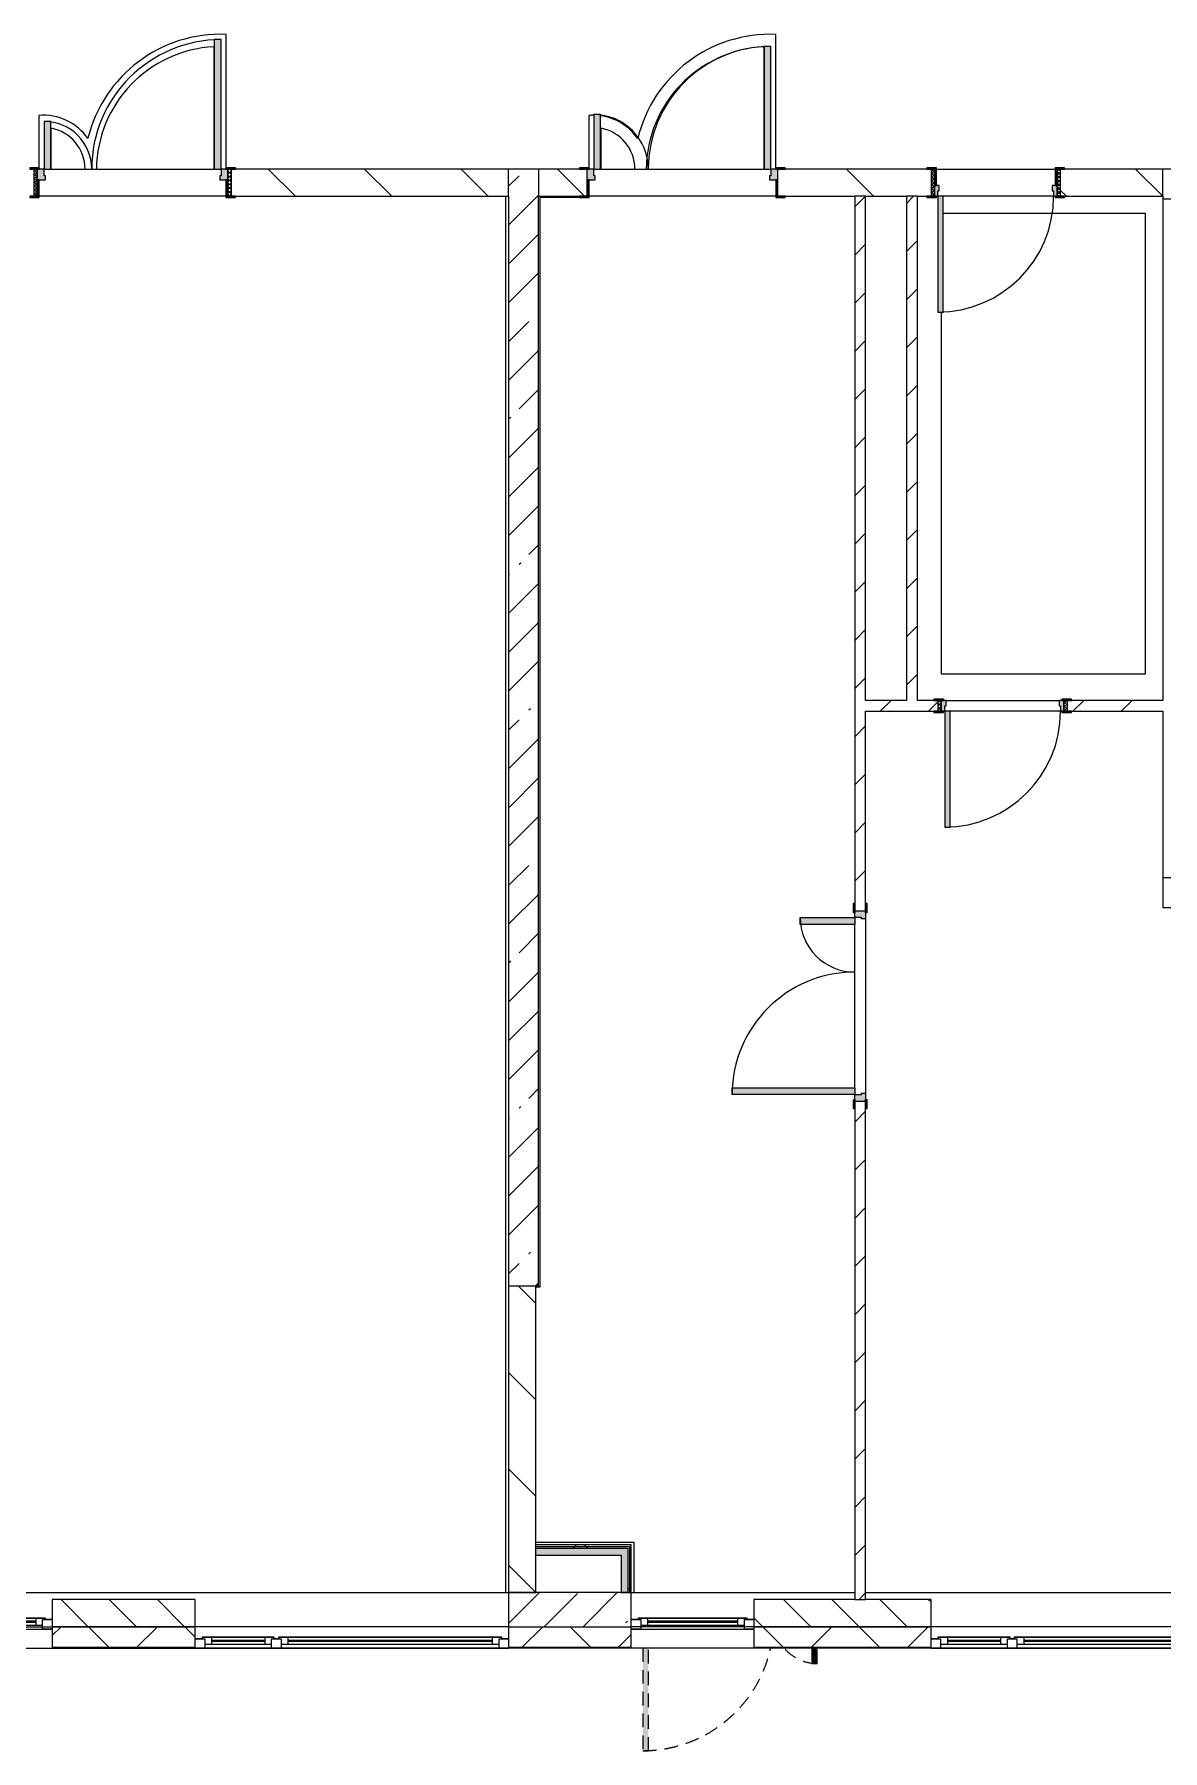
# Model space of a CAD drawing. Header units: millimetres. Extents: x 35147 to 231677, y -8553 to 29000.
# Drawn here: x 208316 to 216597, y -1010 to 11589 of the extents above; entities that cross this region are included whole.
import ezdxf

# ---------------------------------------------------------------- set-up
doc = ezdxf.new("R2010")
doc.units = ezdxf.units.MM
doc.linetypes.add('200_ШТРИХ__ш1_п0_6_', pattern=[160, 100, -60])
for name, color, linetype, lineweight in [('A-DETL-1', 7, 'Continuous', 5), ('A-DETL-MBND-1', 7, '200_ШТРИХ__ш1_п0_6_', 9), ('A-GLAZ-2', 7, 'Continuous', 5), ('A-WALL', 7, 'Continuous', 9), ('A-WALL-2', 7, 'Continuous', 5), ('I-WALL-3', 7, 'Continuous', 5), ('S-COLS-1', 7, 'Continuous', 5)]:
    doc.layers.add(name, color=color, linetype=linetype, lineweight=lineweight)
for name, color, linetype, lineweight, true_color in [('A-DOOR-2', 7, 'Continuous', 5, 0xaaaaaa), ('A-DOOR-3', 7, 'Continuous', 5, 0xe2e2e2), ('A-DOOR-FRAM-2', 7, 'Continuous', 5, 0xe2e2e2), ('A-DOOR-FRAM-3', 7, 'Continuous', 5, 0xaaaaaa), ('A-FLOR-1', 7, 'Continuous', 5, 0xaaaaaa), ('I-WALL-2', 7, 'Continuous', 9, 0xe7e7e7)]:
    doc.layers.add(name, color=color, linetype=linetype, lineweight=lineweight, true_color=true_color)
pattern_1 = [(135, (104667.4, 0), (-353.5534, -353.5534), [])]
pattern_2 = [(45, (104667.4, 0), (-176.7767, 176.7767), [])]
pattern_3 = [(45, (104667.4, 0), (-285.1231, 285.1231), []), (45, (104952.5, 0), (-285.1231, 285.1231), [504.031, -100.806, 16.764, -84.042])]
pattern_4 = [(45, (104667.4, 0), (-530.33, 530.33), []), (135, (104667.4, 0), (-530.33, -530.33), [])]

# ---------------------------------------------------------------- blocks, each defined once
blk = doc.blocks.new('120_Окно_СКБ_1Ст - 120_Окно_СКБ_1Ст 900х2500_h_ с форточкой-22876038-2_9_2_птичка')
at = {"layer": 'A-GLAZ-2'}
for p, q in [((-450, -127), (-450, -57)), ((-450, -57), (-380, -57)), ((450, -57), (-450, -57)), ((-380, -57), (-380, -127)), ((380, -87), (-380, -87)), ((-380, -87), (-380, -127)), ((-330, -137), (-330, -87)), ((-330, -107), (330, -107)), ((330, -117), (-330, -117)), ((330, -137), (330, -87)), ((380, -127), (380, -57)), ((380, -57), (450, -57)), ((380, -127), (380, -87)), ((450, -57), (450, -127)), ((-380, -127), (-450, -127)), ((-450, -127), (-400, -127)), ((-380, -127), (-400, -127)), ((-400, -127), (-400, -137)), ((-400, -137), (400, -137)), ((400, -137), (-400, -137)), ((450, -127), (380, -127)), ((400, -127), (380, -127)), ((400, -127), (450, -127)), ((400, -137), (400, -127))]:
    blk.add_line(p, q, dxfattribs=at)
blk = doc.blocks.new('110_Дверь_СКБ_2Ст - Д-2а_л_ Из коридора на лестницу-32216062-2_9_2_птичка')
at = {"layer": 'A-DOOR-3'}
for points in [[(612.5, 100), (662.5, 100), (662.5, 1000), (612.5, 1000), (612.5, 721)], [(-587.5, 100), (-587.5, 500), (-637.5, 500), (-637.5, 100)], [(712.5, -100), (712.5, 20), (697.5, 20), (697.5, -100)]]:
    blk.add_hatch(color=256, dxfattribs=at).paths.add_polyline_path(points)
h = blk.add_hatch(color=256, dxfattribs=at)
h.paths.add_polyline_path([(652.5, 20), (712.5, 20), (712.5, 100), (662.5, 100), (662.5, 50), (652.5, 50)])
h.paths.add_polyline_path([(-687.5, 20), (-627.5, 20), (-627.5, 50), (-637.5, 50), (-637.5, 100), (-687.5, 100)])
at = {"layer": 'A-DOOR-FRAM-2'}
for points in [[(-672.5, 100), (-672.5, 108), (-742.5, 108), (-742.5, 100)], [(-672.5, -100), (-672.5, 20), (-687.5, 20), (-687.5, -100)], [(767.5, 100), (767.5, 108), (697.5, 108), (697.5, 100)], [(-672.5, -108), (-672.5, -100), (-742.5, -100), (-742.5, -108)], [(767.5, -108), (767.5, -100), (697.5, -100), (697.5, -108)]]:
    blk.add_hatch(color=256, dxfattribs=at).paths.add_polyline_path(points)
at = {"layer": 'A-DOOR-2'}
for p, q in [((662.5, 1000), (612.5, 1000)), ((612.5, 1000), (612.5, 100)), ((662.5, 100), (662.5, 1000)), ((-637.5, 500), (-637.5, 100)), ((-587.5, 500), (-637.5, 500)), ((-587.5, 100), (-587.5, 500)), ((-637.5, 100), (-587.5, 100)), ((612.5, 100), (662.5, 100))]:
    blk.add_line(p, q, dxfattribs=at)
for centre, radius, start, end in [((662.5, 100), 900, 90, 180), ((-637.5, 100), 400, 360, 90)]:
    blk.add_arc(centre, radius, start, end, dxfattribs=at)
at = {"layer": 'A-DOOR-FRAM-3'}
for p, q in [((-672.5, 108), (-742.5, 108)), ((-742.5, 108), (-742.5, 100)), ((-742.5, 100), (-672.5, 100)), ((-637.5, 100), (-687.5, 100)), ((-687.5, 100), (-687.5, 20)), ((-687.5, 20), (-627.5, 20)), ((-672.5, 20), (-687.5, 20)), ((-687.5, 20), (-687.5, -100)), ((-672.5, 100), (-672.5, 108)), ((-672.5, -100), (-672.5, 20)), ((-637.5, 50), (-637.5, 100)), ((-627.5, 50), (-637.5, 50)), ((-627.5, 20), (-627.5, 50)), ((662.5, 50), (652.5, 50)), ((652.5, 50), (652.5, 20)), ((652.5, 20), (712.5, 20)), ((662.5, 100), (662.5, 50)), ((712.5, 100), (662.5, 100)), ((767.5, 108), (697.5, 108)), ((697.5, 108), (697.5, 100)), ((697.5, 100), (767.5, 100)), ((712.5, 20), (697.5, 20)), ((697.5, 20), (697.5, -100)), ((712.5, 20), (712.5, 100)), ((712.5, -100), (712.5, 20)), ((767.5, 100), (767.5, 108)), ((-672.5, -100), (-742.5, -100)), ((-742.5, -100), (-742.5, -108)), ((-742.5, -108), (-672.5, -108)), ((-687.5, -100), (-672.5, -100)), ((-672.5, -108), (-672.5, -100)), ((697.5, -100), (712.5, -100)), ((767.5, -100), (697.5, -100)), ((697.5, -100), (697.5, -108)), ((697.5, -108), (767.5, -108)), ((767.5, -108), (767.5, -100))]:
    blk.add_line(p, q, dxfattribs=at)
blk = doc.blocks.new('110_Дверь_СКБ_1Ст_Внутренняя1 - Д-8 950x2100h_охрана-V304-2_9_2_птичка')
at = {"layer": 'A-DOOR-2'}
h = blk.add_hatch(dxfattribs=at)
h.set_pattern_fill('FP_97', color=256, style=0, pattern_type=2)
h.set_pattern_definition([(135, (1826.41, 164.685), (-14.14214, -14.14214), []), (225, (1826.41, 164.685), (14.14214, -14.14214), [])])
h.paths.add_polyline_path([(487.5, 100), (462.5, 100), (462.5, -100), (487.5, -100)])
at = {"layer": 'A-DOOR-3'}
h = blk.add_hatch(color=256, dxfattribs=at)
h.paths.add_polyline_path([(437.5, 100), (437.5, 60), (427.5, 60), (427.5, 20), (462.5, 20), (461.2, 100)])
h.paths.add_polyline_path([(-437.5, 100), (-437.5, 20), (-402.5, 20), (-402.5, 60), (-412.5, 60), (-412.5, 100)])
at = {"layer": 'A-DOOR-FRAM-2'}
for points in [[(397.5, 950), (397.5, 100), (437.5, 100), (437.5, 950)], [(-422.5, 108), (-492.5, 108), (-492.5, 100), (-422.5, 100)], [(-422.5, 20), (-437.5, 20), (-437.5, -100), (-422.5, -100)], [(461.2, 108), (447.5, 108), (447.5, 100), (517.5, 100), (517.5, 108)], [(461.2, 20), (447.5, 20), (447.5, -100), (462.5, -100), (462.5, 20)], [(-422.5, -100), (-492.5, -100), (-492.5, -108), (-422.5, -108)], [(517.5, -100), (447.5, -100), (447.5, -108), (517.5, -108)]]:
    blk.add_hatch(color=256, dxfattribs=at).paths.add_polyline_path(points)
at = {"layer": 'A-DOOR-FRAM-3'}
h = blk.add_hatch(dxfattribs=at)
h.set_pattern_fill('FP_98', color=256, style=0, pattern_type=2)
h.set_pattern_definition([(45, (-296.384, 164.685), (-14.1421, 14.1421), []), (135, (-296.384, 164.685), (-14.1421, -14.1421), [])])
h.paths.add_polyline_path([(-437.5, 100), (-462.5, 100), (-462.5, -100), (-437.5, -100)])
at = {"layer": 'A-DOOR-2'}
for p, q in [((437.5, 950), (397.5, 950)), ((397.5, 950), (397.5, 100)), ((437.5, 100), (437.5, 950)), ((397.5, 100), (437.5, 100))]:
    blk.add_line(p, q, dxfattribs=at)
blk.add_arc((437.5, 100), 850, 90, 180, dxfattribs=at)
at = {"layer": 'A-DOOR-FRAM-3'}
for p, q in [((-422.5, 108), (-492.5, 108)), ((-492.5, 108), (-492.5, 100)), ((-492.5, 100), (-422.5, 100)), ((-437.5, 100), (-462.5, 100)), ((-462.5, 100), (-462.5, -100)), ((-412.5, 100), (-437.5, 100)), ((-437.5, 100), (-437.5, 20)), ((-437.5, -100), (-437.5, 100)), ((-422.5, 100), (-437.5, 100)), ((-437.5, 100), (-437.5, 99)), ((-437.5, 99), (-422.5, 99)), ((-437.5, 20), (-402.5, 20)), ((-422.5, 20), (-437.5, 20)), ((-437.5, 20), (-437.5, -100)), ((-422.5, 100), (-422.5, 108)), ((-422.5, 99), (-422.5, 100)), ((-422.5, -100), (-422.5, 20)), ((-412.5, 60), (-412.5, 100)), ((-402.5, 60), (-412.5, 60)), ((-402.5, 20), (-402.5, 60)), ((437.5, 60), (427.5, 60)), ((427.5, 60), (427.5, 20)), ((427.5, 20), (462.5, 20)), ((437.5, 100), (437.5, 60)), ((462.5, 100), (437.5, 100)), ((517.5, 108), (447.5, 108)), ((447.5, 108), (447.5, 100)), ((462.5, 100), (447.5, 100)), ((447.5, 100), (447.5, 99)), ((447.5, 100), (517.5, 100)), ((447.5, 99), (462.5, 99)), ((462.5, 20), (447.5, 20)), ((447.5, 20), (447.5, -100)), ((462.5, 20), (462.5, 100)), ((487.5, 100), (462.5, 100)), ((462.5, 100), (462.5, -100)), ((462.5, 99), (462.5, 100)), ((462.5, -100), (462.5, 20)), ((487.5, -100), (487.5, 100)), ((517.5, 100), (517.5, 108)), ((-422.5, -100), (-492.5, -100)), ((-492.5, -100), (-492.5, -108)), ((-492.5, -108), (-422.5, -108)), ((-462.5, -100), (-437.5, -100)), ((-437.5, -100), (-422.5, -100)), ((-422.5, -108), (-422.5, -100)), ((447.5, -100), (462.5, -100)), ((517.5, -100), (447.5, -100)), ((447.5, -100), (447.5, -108)), ((447.5, -108), (517.5, -108)), ((462.5, -100), (487.5, -100)), ((517.5, -108), (517.5, -100))]:
    blk.add_line(p, q, dxfattribs=at)
blk = doc.blocks.new('110_Дверь_СКБ_1Ст_Внутренняя1 - Д-8 950x2100h_охрана-V305-2_9_2_птичка')
at = {"layer": 'A-DOOR-2'}
h = blk.add_hatch(dxfattribs=at)
h.set_pattern_fill('FP_129', color=256, style=0, pattern_type=2)
h.set_pattern_definition([(135, (1826.41, 104.685), (-14.14214, -14.14214), []), (225, (1826.41, 104.685), (14.14214, -14.14214), [])])
h.paths.add_polyline_path([(487, 40), (462, 40), (462, -40), (487, -40)])
at = {"layer": 'A-DOOR-3'}
h = blk.add_hatch(color=256, dxfattribs=at)
h.paths.add_polyline_path([(437, 40), (437, 0), (427, 0), (427, -40), (462, -40), (462, 40)])
h.paths.add_polyline_path([(-413, 40), (-438, 40), (-438, -40), (-403, -40), (-403, 0), (-413, 0)])
at = {"layer": 'A-DOOR-FRAM-2'}
for points in [[(437, 890), (397, 890), (397, 40), (437, 40), (437, 67)], [(-493, 48), (-493, 40), (-423, 40), (-423, 48)], [(517, 48), (447, 48), (447, 40), (517, 40)], [(-423, -40), (-493, -40), (-493, -48), (-423, -48)], [(447, -40), (447, -48), (517, -48), (517, -40)]]:
    blk.add_hatch(color=256, dxfattribs=at).paths.add_polyline_path(points)
at = {"layer": 'A-DOOR-FRAM-3'}
h = blk.add_hatch(dxfattribs=at)
h.set_pattern_fill('FP_130', color=256, style=0, pattern_type=2)
h.set_pattern_definition([(45, (-296.384, 104.685), (-14.1421, 14.1421), []), (135, (-296.384, 104.685), (-14.1421, -14.1421), [])])
h.paths.add_polyline_path([(-438, 40), (-463, 40), (-463, -40), (-438, -40)])
at = {"layer": 'A-DOOR-2'}
for p, q in [((437, 890), (397, 890)), ((397, 890), (397, 40)), ((437, 40), (437, 890)), ((397, 40), (437, 40))]:
    blk.add_line(p, q, dxfattribs=at)
blk.add_arc((437, 40), 850, 90, 180, dxfattribs=at)
at = {"layer": 'A-DOOR-FRAM-3'}
for p, q in [((-423, 48), (-493, 48)), ((-493, 48), (-493, 40)), ((-493, 40), (-423, 40)), ((-438, 40), (-463, 40)), ((-463, 40), (-463, -40)), ((-413, 40), (-438, 40)), ((-438, 40), (-438, -40)), ((-438, -40), (-438, 40)), ((-423, 40), (-438, 40)), ((-438, 40), (-438, 39)), ((-438, 39), (-423, 39)), ((-423, 40), (-423, 48)), ((-423, 39), (-423, 40)), ((-413, 0), (-413, 40)), ((-403, 0), (-413, 0)), ((-403, -40), (-403, 0)), ((437, 0), (427, 0)), ((427, 0), (427, -40)), ((437, 40), (437, 0)), ((462, 40), (437, 40)), ((517, 48), (447, 48)), ((447, 48), (447, 40)), ((462, 40), (447, 40)), ((447, 40), (447, 39)), ((447, 40), (517, 40)), ((447, 39), (462, 39)), ((462, -40), (462, 40)), ((487, 40), (462, 40)), ((462, 40), (462, -40)), ((462, 39), (462, 40)), ((487, -40), (487, 40)), ((517, 40), (517, 48)), ((-423, -40), (-493, -40)), ((-493, -40), (-493, -48)), ((-493, -48), (-423, -48)), ((-463, -40), (-438, -40)), ((-423, -39), (-438, -39)), ((-438, -39), (-438, -40)), ((-438, -40), (-403, -40)), ((-438, -40), (-423, -40)), ((-423, -40), (-423, -39)), ((-423, -48), (-423, -40)), ((427, -40), (462, -40)), ((462, -39), (447, -39)), ((447, -39), (447, -40)), ((447, -40), (462, -40)), ((517, -40), (447, -40)), ((447, -40), (447, -48)), ((447, -48), (517, -48)), ((462, -40), (462, -39)), ((462, -40), (487, -40)), ((517, -48), (517, -40))]:
    blk.add_line(p, q, dxfattribs=at)
blk = doc.blocks.new('110_Дверь_СКБ_2Ст - Д-6_л__ ДОО_Дв_1450x2100h_Дверь из раздевальной в коридор-V306-2_9_2_птичка')
at = {"layer": 'A-DOOR-2'}
h = blk.add_hatch(dxfattribs=at)
h.set_pattern_fill('FP_25', color=256, style=0, pattern_type=2)
h.set_pattern_definition([(135, (1576.41, 164.685), (-14.14214, -14.14214), []), (225, (1576.41, 164.685), (14.14214, -14.14214), [])])
h.paths.add_polyline_path([(737.5, -100), (737.5, 100), (712.5, 100), (712.5, -100)])
at = {"layer": 'A-DOOR-3'}
for points in [[(662.5, 100), (662.5, 1050), (612.5, 1050), (612.5, 100)], [(-587.5, 100), (-587.5, 450), (-637.5, 450), (-637.5, 100)]]:
    blk.add_hatch(color=256, dxfattribs=at).paths.add_polyline_path(points)
h = blk.add_hatch(color=256, dxfattribs=at)
h.paths.add_polyline_path([(652.5, 20), (712.5, 20), (712.5, 100), (662.5, 100), (662.5, 50), (652.5, 50)])
h.paths.add_polyline_path([(-687.5, 20), (-627.5, 20), (-627.5, 50), (-637.5, 50), (-637.5, 100), (-687.5, 100)])
at = {"layer": 'A-DOOR-FRAM-2'}
for points in [[(-672.5, 100), (-672.5, 108), (-742.5, 108), (-742.5, 100), (-691, 100)], [(-672.5, -100), (-672.5, 20), (-687.5, 20), (-687.5, -100)], [(767.5, 100), (767.5, 108), (697.5, 108), (697.5, 100)], [(712.5, -100), (712.5, 20), (697.5, 20), (697.5, -100)], [(-742.5, -108), (-672.5, -108), (-672.5, -100), (-742.5, -100)], [(767.5, -108), (767.5, -100), (697.5, -100), (697.5, -108)]]:
    blk.add_hatch(color=256, dxfattribs=at).paths.add_polyline_path(points)
at = {"layer": 'A-DOOR-FRAM-3'}
h = blk.add_hatch(dxfattribs=at)
h.set_pattern_fill('FP_26', color=256, style=0, pattern_type=2)
h.set_pattern_definition([(45, (-546.384, 164.685), (-14.1421, 14.1421), []), (135, (-546.384, 164.685), (-14.1421, -14.1421), [])])
h.paths.add_polyline_path([(-687.5, -100), (-691, 100), (-712.5, 100), (-712.5, -100), (-691, -100)])
at = {"layer": 'A-DOOR-2'}
for p, q in [((662.5, 1050), (612.5, 1050)), ((612.5, 1050), (612.5, 100)), ((662.5, 100), (662.5, 1050)), ((-637.5, 450), (-637.5, 100)), ((-587.5, 450), (-637.5, 450)), ((-587.5, 100), (-587.5, 450)), ((-637.5, 100), (-587.5, 100)), ((612.5, 100), (662.5, 100))]:
    blk.add_line(p, q, dxfattribs=at)
for centre, radius, start, end in [((662.5, 100), 950, 90, 180), ((-637.5, 100), 350, 360, 90)]:
    blk.add_arc(centre, radius, start, end, dxfattribs=at)
at = {"layer": 'A-DOOR-FRAM-3'}
for p, q in [((-672.5, 108), (-742.5, 108)), ((-742.5, 108), (-742.5, 100)), ((-742.5, 100), (-672.5, 100)), ((-687.5, 100), (-712.5, 100)), ((-712.5, 100), (-712.5, -100)), ((-637.5, 100), (-687.5, 100)), ((-687.5, 100), (-687.5, 20)), ((-687.5, -100), (-687.5, 100)), ((-687.5, 20), (-627.5, 20)), ((-672.5, 20), (-687.5, 20)), ((-687.5, 20), (-687.5, -100)), ((-672.5, 100), (-672.5, 108)), ((-672.5, -100), (-672.5, 20)), ((-637.5, 50), (-637.5, 100)), ((-627.5, 50), (-637.5, 50)), ((-627.5, 20), (-627.5, 50)), ((662.5, 50), (652.5, 50)), ((652.5, 50), (652.5, 20)), ((652.5, 20), (712.5, 20)), ((662.5, 100), (662.5, 50)), ((712.5, 100), (662.5, 100)), ((767.5, 108), (697.5, 108)), ((697.5, 108), (697.5, 100)), ((697.5, 100), (767.5, 100)), ((712.5, 20), (697.5, 20)), ((697.5, 20), (697.5, -100)), ((712.5, 20), (712.5, 100)), ((737.5, 100), (712.5, 100)), ((712.5, 100), (712.5, -100)), ((712.5, -100), (712.5, 20)), ((737.5, -100), (737.5, 100)), ((767.5, 100), (767.5, 108)), ((-672.5, -100), (-742.5, -100)), ((-742.5, -100), (-742.5, -108)), ((-742.5, -108), (-672.5, -108)), ((-712.5, -100), (-687.5, -100)), ((-687.5, -100), (-672.5, -100)), ((-672.5, -108), (-672.5, -100)), ((697.5, -100), (712.5, -100)), ((767.5, -100), (697.5, -100)), ((697.5, -100), (697.5, -108)), ((697.5, -108), (767.5, -108)), ((712.5, -100), (737.5, -100)), ((767.5, -108), (767.5, -100))]:
    blk.add_line(p, q, dxfattribs=at)
blk = doc.blocks.new('110_Дверь_СКБ_2Ст_Наружная - ДН-5_л__ Двухстворчатая 1350 х3800 _h_ в свету с верхним остеклением-21877029-2_9_2_птичка')
at = {"layer": 'A-DETL-MBND-1'}
for points in [[(619, 1010), (619, 258), (659, 258), (659, 1010)], [(-621, 370), (-621, 258), (-581, 258), (-581, 370)]]:
    blk.add_hatch(color=256, dxfattribs=at).paths.add_polyline_path(points)
for p, q in [((659, 1010), (619, 1010)), ((619, 1010), (619, 258)), ((659, 258), (659, 1010)), ((-621, 370), (-621, 258)), ((-581, 370), (-621, 370)), ((-581, 258), (-581, 370))]:
    blk.add_line(p, q, dxfattribs=at)
for centre, radius, start, end in [((659, 50), 960, 90, 167.443), ((-621, 50), 320, 42.2942, 90)]:
    blk.add_arc(centre, radius, start, end, dxfattribs=at)
blk = doc.blocks.new('120_Окно_СКБ_2Ст_Фрамуга сверху - 120_Окно_СКБ_2Ст_2300х2500_h_ ДОО-22877051-2_9_2_птичка')
at = {"layer": 'A-GLAZ-2'}
for p, q in [((-1150, 13), (-1150, 83)), ((-1150, 83), (-1080, 83)), ((1150, 83), (-1150, 83)), ((-1080, 13), (-1150, 13)), ((-1150, 13), (-1100, 13)), ((-1080, 13), (-1100, 13)), ((-1100, 13), (-1100, 3)), ((-1100, 3), (540, 3)), ((540, 3), (-1100, 3)), ((-1080, 83), (-1080, 13)), ((-1080, 83), (1080, 83)), ((520, 53), (-1080, 53)), ((-1080, 53), (-1080, 13)), ((-1030, 3), (-1030, 53)), ((-1030, 33), (470, 33)), ((470, 23), (-1030, 23)), ((470, 3), (470, 53)), ((520, 13), (520, 83)), ((520, 83), (590, 83)), ((520, 13), (520, 53)), ((590, 13), (520, 13)), ((540, 13), (520, 13)), ((540, 13), (570, 13)), ((540, 13), (570, 13)), ((540, 3), (540, 13)), ((590, 13), (570, 13)), ((570, 13), (570, 3)), ((570, 3), (1100, 3)), ((1100, 3), (570, 3)), ((590, 83), (590, 13)), ((1080, 53), (590, 53)), ((590, 53), (590, 13)), ((640, 3), (640, 53)), ((640, 33), (1030, 33)), ((1030, 23), (640, 23)), ((1030, 3), (1030, 53)), ((1080, 13), (1080, 83)), ((1080, 83), (1150, 83)), ((1080, 13), (1080, 53)), ((1150, 13), (1080, 13)), ((1100, 13), (1080, 13)), ((1100, 13), (1150, 13)), ((1100, 3), (1100, 13)), ((1150, 83), (1150, 13))]:
    blk.add_line(p, q, dxfattribs=at)
blk = doc.blocks.new('110_Дверь_СКБ_2Ст - Д-5_п_ Из игровой в коридор-32351726-2_9_2_птичка')
at = {"layer": 'A-DOOR-3'}
h = blk.add_hatch(color=256, dxfattribs=at)
h.paths.add_polyline_path([(712, -40), (712, 40), (652, 40), (652, 10), (662, 10), (662, -40)])
h.paths.add_polyline_path([(-628, 40), (-688, 40), (-688, -40), (-638, -40), (-638, 10), (-628, 10)])
for points in [[(-588, -440), (-588, -40), (-638, -40), (-638, -440)], [(662, -40), (612, -40), (612, -940), (662, -940)]]:
    blk.add_hatch(color=256, dxfattribs=at).paths.add_polyline_path(points)
at = {"layer": 'A-DOOR-FRAM-2'}
for points in [[(-673, 48), (-743, 48), (-743, 40), (-673, 40)], [(767, 48), (697, 48), (697, 40), (767, 40)], [(-673, -40), (-743, -40), (-743, -48), (-673, -48)], [(767, -40), (697, -40), (697, -48), (767, -48)]]:
    blk.add_hatch(color=256, dxfattribs=at).paths.add_polyline_path(points)
at = {"layer": 'A-DOOR-2'}
for p, q in [((-638, -40), (-588, -40)), ((-638, -440), (-638, -40)), ((-588, -40), (-588, -440)), ((612, -40), (662, -40)), ((612, -940), (612, -40)), ((662, -40), (662, -940)), ((-588, -440), (-638, -440)), ((662, -940), (612, -940))]:
    blk.add_line(p, q, dxfattribs=at)
for centre, radius, start, end in [((-638, -40), 400, 270, 0), ((662, -40), 900, 180, 270)]:
    blk.add_arc(centre, radius, start, end, dxfattribs=at)
at = {"layer": 'A-DOOR-FRAM-3'}
for p, q in [((-743, 48), (-673, 48)), ((-743, 40), (-743, 48)), ((-673, 40), (-743, 40)), ((-688, 40), (-628, 40)), ((-688, -40), (-688, 40)), ((-688, 40), (-673, 40)), ((-688, 39), (-688, 40)), ((-673, 39), (-688, 39)), ((-673, 48), (-673, 40)), ((-673, 40), (-673, 39)), ((-638, 10), (-638, -40)), ((-628, 10), (-638, 10)), ((-628, 40), (-628, 10)), ((652, 40), (712, 40)), ((652, 10), (652, 40)), ((662, 10), (652, 10)), ((662, -40), (662, 10)), ((697, 40), (697, 48)), ((697, 48), (767, 48)), ((697, 39), (697, 40)), ((697, 40), (712, 40)), ((767, 40), (697, 40)), ((712, 39), (697, 39)), ((712, 40), (712, -40)), ((712, 40), (712, 39)), ((767, 48), (767, 40)), ((-743, -40), (-673, -40)), ((-743, -48), (-743, -40)), ((-673, -48), (-743, -48)), ((-638, -40), (-688, -40)), ((-673, -40), (-673, -48)), ((712, -40), (662, -40)), ((697, -48), (697, -40)), ((697, -40), (767, -40)), ((767, -48), (697, -48)), ((767, -40), (767, -48))]:
    blk.add_line(p, q, dxfattribs=at)

msp = doc.modelspace()

# ---------------------------------------------------------------- hatches: boundary and pattern name
at = {"layer": 'A-WALL-2'}
h = msp.add_hatch(dxfattribs=at)
h.set_pattern_fill('FP_94', color=256, style=0, pattern_type=2)
h.set_pattern_definition([(135, (104667.4, 0), (-176.7767, -176.7767), [])])
h.paths.add_polyline_path([(226697.4, -100), (227497.4, -100), (227497.4, 100), (226697.4, 100)])
h.paths.add_polyline_path([(214826.6, -100), (214897.4, -100), (214897.4, 100), (213597.4, 100), (213597.4, -100), (214362.8, -100)])
h.paths.add_polyline_path([(223638, -100), (223997.4, -100), (223997.4, 100), (223497.4, 100), (223497.4, -100)])
h.paths.add_polyline_path([(218347.4, -100), (218347.4, 100), (218097.4, 100), (218097.4, -100)])
h.paths.add_polyline_path([(219247.4, -100), (220297.4, -100), (220297.4, 100), (219247.4, 100)])
h.paths.add_polyline_path([(199447.4, -100), (199447.4, 100), (199197.4, 100), (199197.4, -100)])
h.paths.add_polyline_path([(200450, -100), (203697.4, -100), (203696.3, 100), (200347.4, 100), (200347.4, -100)])
h.paths.add_polyline_path([(207297.4, -100), (207547.4, -100), (207547.4, 100), (207297.4, 100)])
h.paths.add_polyline_path([(209261.5, -100), (209497.4, -100), (209497.4, 100), (208447.4, 100), (208447.4, -100)])
h.paths.add_polyline_path([(205497.4, -100), (206397.4, -100), (206397.4, 100), (205497.4, 100)])
h.paths.add_polyline_path([(197203.7, -100), (197397.4, -100), (197397.4, 100), (196597.4, 100), (196597.4, -100), (196763.2, -100)])
h = msp.add_hatch(dxfattribs=at)
h.set_pattern_fill('FP_84', color=256, style=0, pattern_type=2)
h.set_pattern_definition([(45, (104667.4, 0), (-353.5534, 353.5534), []), (135, (104667.4, 0), (-353.5534, -353.5534), [])])
h.paths.add_polyline_path([(226884.3, -250), (227497.4, -250), (227497.4, -100), (226697.4, -100), (226697.4, -250)])
h.paths.add_polyline_path([(225029.3, -250), (225797.4, -250), (225797.4, -100), (224897.4, -100), (224897.4, -250)])
h.paths.add_polyline_path([(229666.9, -250), (229747.4, -250), (229747.4, -100), (228397.4, -100), (228397.4, -250), (228739.4, -250)])
h.paths.add_polyline_path([(217197.4, -250), (218347.4, -250), (218347.4, -100), (217197.4, -100)])
h.paths.add_polyline_path([(212044, -250), (212697.4, -250), (212697.4, -100), (211797.4, -100), (211797.4, -250)])
h.paths.add_polyline_path([(213597.4, -250), (214897.4, -250), (214897.4, -100), (213597.4, -100)])
h.paths.add_polyline_path([(219247.4, -250), (220297.4, -250), (220297.4, -100), (219247.4, -100)])
h.paths.add_polyline_path([(223997.4, -250), (223997.4, -100), (222597.4, -100), (222597.4, -250), (223638, -250)])
h.paths.add_polyline_path([(206478.9, -250), (207547.4, -250), (207547.4, -100), (205497.4, -100), (205497.4, -250), (206397.4, -250)])
h.paths.add_polyline_path([(208447.4, -250), (209497.4, -250), (209497.4, -100), (208447.4, -100)])
h.paths.add_polyline_path([(203697.4, -250), (204597.4, -250), (204597.4, -100), (200347.4, -100), (200347.4, -250), (203696.3, -250)])
h.paths.add_polyline_path([(198297.4, -250), (199447.4, -250), (199447.4, -100), (198297.4, -100)])
h.paths.add_polyline_path([(193877.4, -250), (195697.4, -250), (195697.4, -100), (193877.4, -100)])
h.paths.add_polyline_path([(196739.9, -250), (197397.4, -250), (197397.4, -100), (196597.4, -100), (196597.4, -250)])
at = {"layer": 'I-WALL-2'}
for points in [[(212622.4, 426), (212622.4, 476), (211997.4, 476), (211997.4, 426), (212044, 426)], [(212622.4, 150), (212672.4, 150), (212672.4, 476), (212622.4, 476), (212622.4, 230.5)]]:
    msp.add_hatch(color=256, dxfattribs=at).paths.add_polyline_path(points)
at = {"layer": 'I-WALL-3'}
h = msp.add_hatch(dxfattribs=at)
h.set_pattern_fill('FP_95', color=256, style=0, pattern_type=2)
h.set_pattern_definition(pattern_1)
h.paths.add_polyline_path([(209792.4, 10400), (211797.4, 10400), (211797.4, 10600), (209762.4, 10600), (209762.4, 10400)])
h.paths.add_polyline_path([(207406.4, 10400), (208312.4, 10400), (208312.4, 10600), (206277.4, 10600), (206277.4, 10400)])
h = msp.add_hatch(dxfattribs=at)
h.set_pattern_fill('FP_92', color=256, style=0, pattern_type=2)
h.set_pattern_definition(pattern_3)
h.paths.add_polyline_path([(212017.4, 2400), (212017.4, 10600), (211797.4, 10600), (211797.4, 2400)])
h = msp.add_hatch(dxfattribs=at)
h.set_pattern_fill('FP_95', color=256, style=0, pattern_type=2)
h.set_pattern_definition(pattern_1)
h.paths.add_polyline_path([(223997.4, 10400), (225877.4, 10400), (225877.4, 10600), (223997.4, 10600)])
h.paths.add_polyline_path([(212044, 10400), (212372.4, 10400), (212372.4, 10600), (212017.4, 10600), (212017.4, 10400)])
h.paths.add_polyline_path([(216217.9, 10400), (216597.4, 10400), (216597.4, 10600), (215847.4, 10600), (215847.4, 10400), (215877.4, 10400)])
h.paths.add_polyline_path([(213772.4, 10400), (214897.4, 10400), (214897.4, 10600), (213772.4, 10600), (213772.4, 10520)])
h = msp.add_hatch(dxfattribs=at)
h.set_pattern_fill('FP_96', color=256, style=0, pattern_type=2)
h.set_pattern_definition(pattern_2)
h.paths.add_polyline_path([(214362.8, 100), (214417.4, 100), (214417.4, 3755), (214337.4, 3755), (214337.4, 100)])
h.paths.add_polyline_path([(214337.4, 5155), (214417.4, 5155), (214417.4, 10400), (214337.4, 10400), (214337.4, 5210)])
h = msp.add_hatch(dxfattribs=at)
h.set_pattern_fill('FP_96', color=256, style=0, pattern_type=2)
h.set_pattern_definition(pattern_2)
h.paths.add_polyline_path([(214797.4, 6700), (214797.4, 10400), (214717.4, 10400), (214717.4, 6700)])
h = msp.add_hatch(dxfattribs=at)
h.set_pattern_fill('FP_96', color=256, style=0, pattern_type=2)
h.set_pattern_definition(pattern_2)
h.paths.add_polyline_path([(214417.4, 6620), (214947.4, 6620), (214947.4, 6700), (214417.4, 6700)])
h.paths.add_polyline_path([(215897.4, 6620), (216597.4, 6620), (216597.4, 6700), (215897.4, 6700)])
h = msp.add_hatch(dxfattribs=at)
h.set_pattern_fill('FP_95', color=256, style=0, pattern_type=2)
h.set_pattern_definition(pattern_1)
h.paths.add_polyline_path([(211997.4, 150), (211997.4, 2400), (211797.4, 2400), (211797.4, 150)])
h = msp.add_hatch(dxfattribs=at)
h.set_pattern_fill('FP_184', color=256, style=0, pattern_type=2)
h.set_pattern_definition(pattern_4)
h.paths.add_polyline_path([(212684.9, 488.5), (212684.9, 501), (211997.4, 501), (211997.4, 488.5), (212672.4, 488.5)])
h = msp.add_hatch(dxfattribs=at)
h.set_pattern_fill('FP_184', color=256, style=0, pattern_type=2)
h.set_pattern_definition(pattern_4)
h.paths.add_polyline_path([(212622.4, 476), (212672.4, 476), (212672.4, 488.5), (211997.4, 488.5), (211997.4, 476), (212044, 476)])
h = msp.add_hatch(dxfattribs=at)
h.set_pattern_fill('FP_184', color=256, style=0, pattern_type=2)
h.set_pattern_definition(pattern_4)
h.paths.add_polyline_path([(212672.4, 150), (212684.9, 150), (212684.9, 488.5), (212672.4, 488.5), (212672.4, 230.5)])
h = msp.add_hatch(dxfattribs=at)
h.set_pattern_fill('FP_184', color=256, style=0, pattern_type=2)
h.set_pattern_definition(pattern_4)
h.paths.add_polyline_path([(212684.9, 150), (212697.4, 150), (212697.4, 501), (212684.9, 501), (212684.9, 230.5)])
at = {"layer": 'S-COLS-1'}
h = msp.add_hatch(dxfattribs=at)
h.set_pattern_fill('FP_92', color=256, style=0, pattern_type=2)
h.set_pattern_definition(pattern_3)
h.paths.add_polyline_path([(211797.4, -100), (212697.4, -100), (212697.4, 150), (211797.4, 150)])

# ---------------------------------------------------------------- linework, layer by layer
at = {"layer": 'A-DETL-1'}
for p, q in [((216470.9, 10273.7), (214987.4, 10273.7)), ((216470.9, 6893.7), (216470.9, 10273.7)), ((214970.9, 9550), (214970.9, 6893.7)), ((214970.9, 6893.7), (216470.9, 6893.7))]:
    msp.add_line(p, q, dxfattribs=at)
at = {"layer": 'A-FLOR-1'}
for p, q in [((209634.5, 11497.8), (209634.5, 10600)), ((209724.5, 10608), (209724.5, 11588.1)), ((213669.5, 11497.8), (213669.5, 10600)), ((213759.5, 10608), (213759.5, 11588.1)), ((208350.4, 10993.6), (208350.4, 10608)), ((212385.4, 10993.6), (212385.4, 10608)), ((208440.4, 10600), (208440.4, 10899.7)), ((212475.4, 10600), (212475.4, 10899.7)), ((208440.4, 10600), (209634.5, 10600)), ((212475.4, 10600), (212807, 10600)), ((211777.4, 150), (211777.4, 10400)), ((212317.4, 10392), (212027.4, 10392)), ((212027.4, 10392), (212027.4, 2392)), ((212027.4, 2392), (211997.4, 2392)), ((211997.4, 521), (212717.4, 521)), ((212717.4, 521), (212717.4, 150))]:
    msp.add_line(p, q, dxfattribs=at)
for centre, radius, start, end in [((209681.9, 10589), 1000, 87.56236, 166.45029), ((209681.9, 10589), 910, 92.99005, 179.3074), ((213716.9, 10589), 1000, 87.56236, 166.45029), ((213716.9, 10589), 910, 92.99005, 179.3074), ((208383.9, 10600), 395, 34.42231, 94.87345), ((212418.9, 10600), 395, 89.4985, 94.87345), ((212418.9, 10600), 395, 34.42231, 82.19504), ((208383.9, 10600), 305, 360, 79.33549), ((212418.9, 10600), 305, 360, 79.33549)]:
    msp.add_arc(centre, radius, start, end, dxfattribs=at)
at = {"layer": 'A-WALL'}
for p, q in [((211797.4, 10400), (211797.4, 10600)), ((212017.4, 10600), (212017.4, 10400)), ((216597.4, 10400), (216597.4, 10600)), ((214417.4, 10400), (214337.4, 10400)), ((214797.4, 10400), (214717.4, 10400)), ((216677.4, 10380), (216597.4, 10380)), ((216597.4, 5400), (216677.4, 5400)), ((211997.4, 488.5), (212684.9, 488.5)), ((211997.4, 476), (212672.4, 476)), ((212672.4, 476), (212672.4, 150)), ((212684.9, 488.5), (212684.9, 150)), ((214337.4, 100), (214417.4, 100)), ((208447.4, -100), (209497.4, -100)), ((209497.4, -100), (208447.4, -100)), ((213597.4, -100), (214897.4, -100)), ((214897.4, -100), (213597.4, -100)), ((208447.4, -250), (209497.4, -250)), ((211797.4, -250), (212697.4, -250)), ((213597.4, -250), (214897.4, -250)), ((208447.4, -253), (209497.4, -253)), ((211797.4, -253), (212697.4, -253)), ((213597.4, -253), (214897.4, -253))]:
    msp.add_line(p, q, dxfattribs=at)
at = {"layer": 'A-WALL-2'}
for p, q in [((209497.4, 100), (208447.4, 100)), ((208447.4, 100), (208447.4, -258)), ((209497.4, -258), (209497.4, 100)), ((214337.4, 100), (213597.4, 100)), ((213597.4, 100), (213597.4, -258)), ((214897.4, 100), (214417.4, 100)), ((214897.4, -258), (214897.4, 100)), ((207547.4, -100), (208447.4, -100)), ((211797.4, -100), (211797.4, -258)), ((211797.4, -100), (212697.4, -100)), ((212697.4, -258), (212697.4, -100)), ((197397.4, -258), (211797.4, -258)), ((222597.4, -258), (211797.4, -258))]:
    msp.add_line(p, q, dxfattribs=at)
at = {"layer": 'I-WALL-3'}
for p, q in [((212317.4, 10600), (209792.4, 10600)), ((212807, 10600), (213669.5, 10600)), ((214867.4, 10600), (213827.4, 10600)), ((214937.4, 10600), (215807.4, 10600)), ((225877.4, 10600), (215877.4, 10600)), ((209722.4, 10400), (208352.4, 10400)), ((209792.4, 10400), (211797.4, 10400)), ((211797.4, 10400), (211797.4, 150)), ((212017.4, 10400), (212317.4, 10400)), ((212017.4, 2400), (212017.4, 10400)), ((213757.4, 10400), (212387.4, 10400)), ((213827.4, 10400), (214337.4, 10400)), ((214337.4, 10400), (214337.4, 5210)), ((214417.4, 10400), (214717.4, 10400)), ((214417.4, 6700), (214417.4, 10400)), ((214717.4, 10400), (214717.4, 6700)), ((214797.4, 10400), (214867.4, 10400)), ((214797.4, 6700), (214797.4, 10400)), ((215797.4, 10400), (214987.4, 10400)), ((215877.4, 10400), (216597.4, 10400)), ((216597.4, 10400), (216597.4, 6700)), ((214717.4, 6700), (214417.4, 6700)), ((214917.4, 6700), (214797.4, 6700)), ((215007.4, 6700), (215837.4, 6700)), ((216597.4, 6700), (215927.4, 6700)), ((214417.4, 6620), (214917.4, 6620)), ((214417.4, 5210), (214417.4, 6620)), ((215847.4, 6620), (215037.4, 6620)), ((215927.4, 6620), (216597.4, 6620)), ((216597.4, 6620), (216597.4, 5180)), ((216597.4, 5180), (222017.4, 5180)), ((214337.4, 3855), (214337.4, 5055)), ((214417.4, 5095), (214417.4, 3815)), ((214337.4, 3700), (214337.4, 100)), ((214417.4, 100), (214417.4, 3700)), ((212017.4, 2400), (211797.4, 2400)), ((211997.4, 150), (211997.4, 2400)), ((212697.4, 501), (211997.4, 501)), ((211997.4, 426), (212622.4, 426)), ((212622.4, 426), (212622.4, 150)), ((212697.4, 150), (212697.4, 501)), ((207297.4, 150), (211797.4, 150)), ((211797.4, 150), (211997.4, 150)), ((212622.4, 150), (212697.4, 150)), ((212697.4, 150), (214337.4, 150)), ((214417.4, 150), (217197.4, 150)), ((211797.4, -100), (209497.4, -100)), ((213597.4, -100), (212697.4, -100)), ((217197.4, -100), (214897.4, -100))]:
    msp.add_line(p, q, dxfattribs=at)
at = {"layer": 'S-COLS-1'}
for p, q in [((212697.4, 150), (211797.4, 150)), ((211797.4, 150), (211797.4, -100)), ((212697.4, -100), (212697.4, 150)), ((211797.4, -100), (212697.4, -100))]:
    msp.add_line(p, q, dxfattribs=at)

# ---------------------------------------------------------------- block references
at = {"layer": 'A-DETL-MBND-1', "rotation": 180}
msp.add_blockref('110_Дверь_СКБ_2Ст_Наружная - ДН-5_л__ Двухстворчатая 1350 х3800 _h_ в свету с верхним остеклением-21877029-2_9_2_птичка', (213441.9, 0), dxfattribs=at)
at = {"layer": 'A-DOOR-2'}
for name, p in [('110_Дверь_СКБ_2Ст - Д-6_л__ ДОО_Дв_1450x2100h_Дверь из раздевальной в коридор-V306-2_9_2_птичка', (209024.9, 10500)), ('110_Дверь_СКБ_2Ст - Д-2а_л_ Из коридора на лестницу-32216062-2_9_2_птичка', (213059.9, 10500))]:
    msp.add_blockref(name, p, dxfattribs=at)
for name, p, rotation in [('110_Дверь_СКБ_1Ст_Внутренняя1 - Д-8 950x2100h_охрана-V304-2_9_2_птичка', (215384.9, 10500), 180), ('110_Дверь_СКБ_1Ст_Внутренняя1 - Д-8 950x2100h_охрана-V305-2_9_2_птичка', (215434.9, 6660), 180), ('110_Дверь_СКБ_2Ст - Д-5_п_ Из игровой в коридор-32351726-2_9_2_птичка', (214377.4, 4467.5), 269.9999999999999)]:
    msp.add_blockref(name, p, dxfattribs=dict(at, rotation=rotation))
at = {"layer": 'A-GLAZ-2', "rotation": 180}
for name, p in [('120_Окно_СКБ_1Ст - 120_Окно_СКБ_1Ст 900х2500_h_ с форточкой-22876038-2_9_2_птичка', (207997.4, -175)), ('120_Окно_СКБ_1Ст - 120_Окно_СКБ_1Ст 900х2500_h_ с форточкой-22876038-2_9_2_птичка', (213147.4, -175)), ('120_Окно_СКБ_2Ст_Фрамуга сверху - 120_Окно_СКБ_2Ст_2300х2500_h_ ДОО-22877051-2_9_2_птичка', (210647.4, -175)), ('120_Окно_СКБ_2Ст_Фрамуга сверху - 120_Окно_СКБ_2Ст_2300х2500_h_ ДОО-22877051-2_9_2_птичка', (216047.4, -175))]:
    msp.add_blockref(name, p, dxfattribs=at)

doc.saveas('drawing.dxf')
